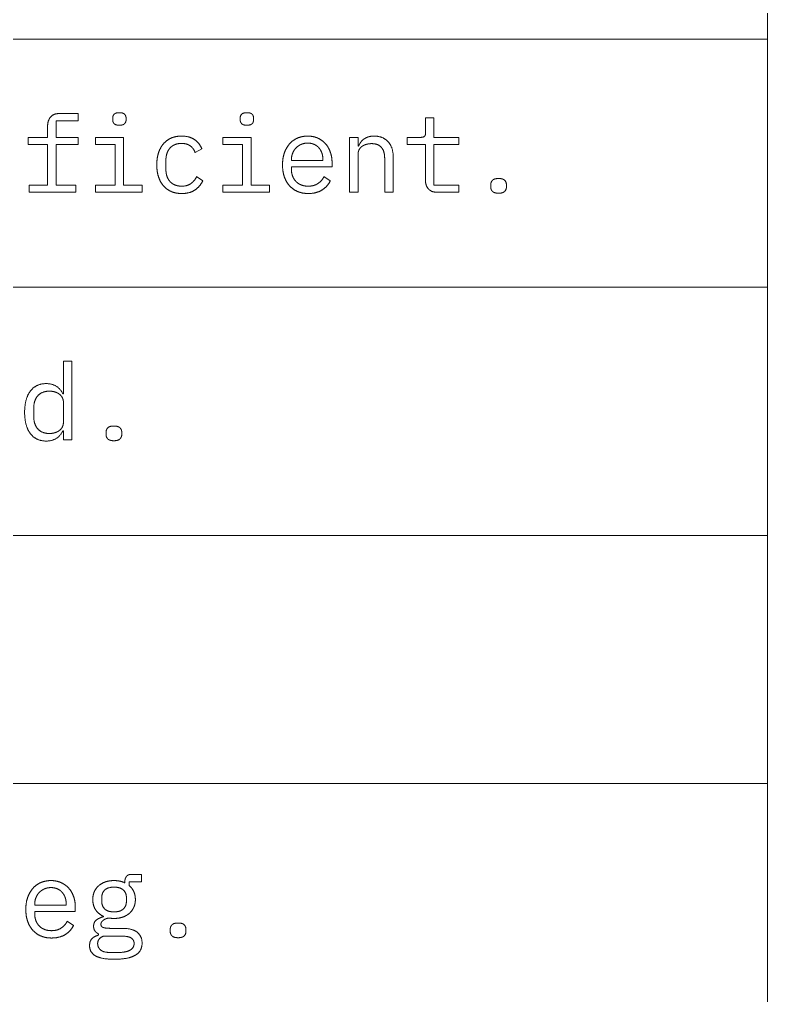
# Model space of a CAD drawing. Header units: millimetres. Extents: x 22 to 584, y 11 to 410.
# Drawn here: x 562.89 to 584, y 355.02 to 382.55 of the extents above; entities that cross this region are included whole.
import ezdxf

# ---------------------------------------------------------------- set-up
doc = ezdxf.new("R2010")
doc.units = ezdxf.units.MM
doc.layers.add('dims', color=7, linetype='Continuous', lineweight=5)

msp = doc.modelspace()

# ---------------------------------------------------------------- linework, layer by layer
at = {"layer": 'dims'}
for p, q in [((584, 305), (584, 410)), ((436.843, 382), (584, 382)), ((564.541, 379.898), (564.022, 379.898)), ((564.541, 379.694), (564.541, 379.898)), ((563.92, 379.694), (564.541, 379.694)), ((563.92, 379.226), (563.92, 379.694)), ((565.516, 379.769), (565.516, 379.721)), ((565.894, 379.721), (565.894, 379.769)), ((569.116, 379.769), (569.116, 379.721)), ((569.494, 379.721), (569.494, 379.769)), ((574.351, 379.772), (574.351, 379.367)), ((574.582, 379.772), (574.351, 379.772)), ((574.582, 379.226), (574.582, 379.772)), ((563.68, 379.544), (563.68, 379.226)), ((563.129, 379.226), (563.129, 379.022)), ((563.68, 379.226), (563.129, 379.226)), ((564.541, 379.226), (563.92, 379.226)), ((564.541, 379.022), (564.541, 379.226)), ((565.027, 379.226), (565.027, 379.022)), ((565.825, 379.226), (565.027, 379.226)), ((565.825, 377.882), (565.825, 379.226)), ((568.627, 379.226), (568.627, 379.022)), ((569.425, 379.226), (568.627, 379.226)), ((569.425, 377.882), (569.425, 379.226)), ((572.204, 379.226), (572.204, 377.678)), ((572.444, 379.226), (572.204, 379.226)), ((572.444, 378.974), (572.444, 379.226)), ((573.826, 379.226), (573.826, 379.022)), ((574.21, 379.226), (573.826, 379.226)), ((575.287, 379.226), (574.582, 379.226)), ((575.287, 379.022), (575.287, 379.226)), ((563.129, 379.022), (563.68, 379.022)), ((563.68, 379.022), (563.68, 377.882)), ((563.92, 379.022), (564.541, 379.022)), ((563.92, 377.882), (563.92, 379.022)), ((565.027, 379.022), (565.585, 379.022)), ((565.585, 379.022), (565.585, 377.882)), ((567.841, 378.803), (568.034, 378.905)), ((568.627, 379.022), (569.185, 379.022)), ((569.185, 379.022), (569.185, 377.882)), ((572.455, 378.974), (572.444, 378.974)), ((573.826, 379.022), (574.342, 379.022)), ((574.342, 379.022), (574.342, 378.032)), ((574.582, 379.022), (575.287, 379.022)), ((574.582, 377.882), (574.582, 379.022)), ((567.019, 378.32), (567.019, 378.584)), ((570.562, 378.572), (570.562, 378.593)), ((571.45, 378.572), (570.562, 378.572)), ((571.45, 378.605), (571.45, 378.572)), ((572.444, 377.678), (572.444, 378.752)), ((573.194, 378.629), (573.194, 377.678)), ((573.434, 377.678), (573.434, 378.671)), ((570.562, 378.392), (571.709, 378.392)), ((570.562, 378.32), (570.562, 378.392)), ((571.709, 378.392), (571.709, 378.506)), ((568.057, 378.002), (567.886, 378.119)), ((571.657, 377.999), (571.48, 378.119)), ((563.159, 377.882), (563.159, 377.678)), ((563.68, 377.882), (563.159, 377.882)), ((564.472, 377.882), (563.92, 377.882)), ((564.472, 377.678), (564.472, 377.882)), ((565.027, 377.882), (565.027, 377.678)), ((565.585, 377.882), (565.027, 377.882)), ((566.347, 377.882), (565.825, 377.882)), ((566.347, 377.678), (566.347, 377.882)), ((568.627, 377.882), (568.627, 377.678)), ((569.185, 377.882), (568.627, 377.882)), ((569.947, 377.882), (569.425, 377.882)), ((569.947, 377.678), (569.947, 377.882)), ((575.287, 377.882), (574.582, 377.882)), ((575.287, 377.678), (575.287, 377.882)), ((576.187, 377.885), (576.187, 377.831)), ((576.631, 377.831), (576.631, 377.885)), ((563.159, 377.678), (564.472, 377.678)), ((565.027, 377.678), (566.347, 377.678)), ((568.627, 377.678), (569.947, 377.678)), ((572.204, 377.678), (572.444, 377.678)), ((573.194, 377.678), (573.434, 377.678)), ((574.684, 377.678), (575.287, 377.678)), ((436.843, 375), (584, 375)), ((564.126, 372.916), (564.126, 371.992)), ((564.366, 372.916), (564.126, 372.916)), ((564.366, 370.696), (564.366, 372.916)), ((564.126, 371.992), (564.114, 371.992)), ((564.126, 371.749), (564.126, 371.191)), ((563.289, 371.338), (563.289, 371.602)), ((564.114, 370.948), (564.126, 370.948)), ((564.126, 370.948), (564.126, 370.696)), ((565.329, 370.903), (565.329, 370.849)), ((565.773, 370.849), (565.773, 370.903)), ((564.126, 370.696), (564.366, 370.696)), ((436.843, 368), (584, 368)), ((436.843, 361), (584, 361)), ((566.331, 358.436), (566.046, 358.436)), ((566.331, 358.226), (566.331, 358.436)), ((565.86, 358.226), (565.86, 358.199)), ((565.983, 358.226), (566.331, 358.226)), ((565.983, 358.121), (565.983, 358.226)), ((564.204, 357.605), (564.204, 357.572)), ((565.206, 357.686), (565.206, 357.773)), ((565.905, 357.773), (565.905, 357.686)), ((563.316, 357.572), (563.316, 357.593)), ((564.204, 357.572), (563.316, 357.572)), ((563.316, 357.392), (564.462, 357.392)), ((563.316, 357.32), (563.316, 357.392)), ((564.462, 357.392), (564.462, 357.506)), ((564.411, 356.999), (564.234, 357.119)), ((565.257, 357.254), (565.257, 357.242)), ((565.776, 356.915), (565.434, 356.915)), ((567.141, 356.885), (567.141, 356.831)), ((567.585, 356.831), (567.585, 356.885)), ((565.116, 356.759), (565.116, 356.723)), ((565.248, 356.693), (565.785, 356.693)), ((565.677, 356.234), (565.443, 356.234))]:
    msp.add_line(p, q, dxfattribs=at)
for points in [[(563.763, 379.799), (563.845, 379.898), (564.022, 379.898)], [(565.558, 379.879), (565.6, 379.922), (565.705, 379.922)], [(565.705, 379.922), (565.81, 379.922), (565.852, 379.879)], [(569.158, 379.879), (569.2, 379.922), (569.305, 379.922)], [(569.305, 379.922), (569.41, 379.922), (569.452, 379.879)], [(563.68, 379.544), (563.68, 379.7), (563.763, 379.799)], [(565.516, 379.769), (565.516, 379.835), (565.558, 379.879)], [(565.558, 379.611), (565.516, 379.655), (565.516, 379.721)], [(565.852, 379.879), (565.894, 379.835), (565.894, 379.769)], [(565.894, 379.721), (565.894, 379.655), (565.852, 379.611)], [(569.116, 379.769), (569.116, 379.835), (569.158, 379.879)], [(569.158, 379.611), (569.116, 379.655), (569.116, 379.721)], [(569.452, 379.879), (569.494, 379.835), (569.494, 379.769)], [(569.494, 379.721), (569.494, 379.655), (569.452, 379.611)], [(565.705, 379.568), (565.6, 379.568), (565.558, 379.611)], [(565.852, 379.611), (565.81, 379.568), (565.705, 379.568)], [(569.305, 379.568), (569.2, 379.568), (569.158, 379.611)], [(569.452, 379.611), (569.41, 379.568), (569.305, 379.568)], [(574.32, 379.257), (574.351, 379.289), (574.351, 379.367)], [(566.947, 379.041), (567.037, 379.148), (567.166, 379.205)], [(567.166, 379.205), (567.295, 379.262), (567.46, 379.262)], [(567.46, 379.262), (567.685, 379.262), (567.826, 379.163)], [(567.826, 379.163), (567.967, 379.064), (568.034, 378.905)], [(570.508, 379.041), (570.601, 379.148), (570.732, 379.205)], [(570.732, 379.205), (570.862, 379.262), (571.021, 379.262)], [(571.021, 379.262), (571.177, 379.262), (571.305, 379.205)], [(571.305, 379.205), (571.432, 379.148), (571.522, 379.048)], [(572.455, 378.974), (572.479, 379.031), (572.515, 379.083)], [(572.515, 379.083), (572.551, 379.136), (572.604, 379.175)], [(572.604, 379.175), (572.656, 379.214), (572.728, 379.238)], [(572.728, 379.238), (572.8, 379.262), (572.896, 379.262)], [(572.896, 379.262), (573.139, 379.262), (573.286, 379.108)], [(573.286, 379.108), (573.434, 378.953), (573.434, 378.671)], [(574.21, 379.226), (574.289, 379.226), (574.32, 379.257)], [(566.809, 378.785), (566.857, 378.935), (566.947, 379.041)], [(567.133, 378.923), (567.076, 378.86), (567.048, 378.773)], [(567.273, 379.02), (567.19, 378.986), (567.133, 378.923)], [(567.46, 379.055), (567.355, 379.055), (567.273, 379.02)], [(567.702, 378.989), (567.604, 379.055), (567.46, 379.055)], [(567.841, 378.803), (567.799, 378.923), (567.702, 378.989)], [(570.363, 378.785), (570.415, 378.935), (570.508, 379.041)], [(570.693, 378.929), (570.631, 378.866), (570.597, 378.78)], [(570.838, 379.028), (570.754, 378.992), (570.693, 378.929)], [(571.021, 379.064), (570.922, 379.064), (570.838, 379.028)], [(571.197, 379.031), (571.117, 379.064), (571.021, 379.064)], [(571.332, 378.936), (571.276, 378.998), (571.197, 379.031)], [(571.419, 378.791), (571.387, 378.875), (571.332, 378.936)], [(571.522, 379.048), (571.612, 378.947), (571.66, 378.809)], [(571.66, 378.809), (571.709, 378.671), (571.709, 378.506)], [(572.476, 378.884), (572.444, 378.827), (572.444, 378.752)], [(572.563, 378.977), (572.509, 378.941), (572.476, 378.884)], [(572.686, 379.031), (572.617, 379.013), (572.563, 378.977)], [(572.827, 379.049), (572.755, 379.049), (572.686, 379.031)], [(573.1, 378.945), (573.007, 379.049), (572.827, 379.049)], [(573.194, 378.629), (573.194, 378.842), (573.1, 378.945)], [(566.761, 378.452), (566.761, 378.635), (566.809, 378.785)], [(567.048, 378.773), (567.019, 378.686), (567.019, 378.584)], [(570.31, 378.449), (570.31, 378.635), (570.363, 378.785)], [(570.597, 378.78), (570.562, 378.695), (570.562, 378.593)], [(571.45, 378.605), (571.45, 378.707), (571.419, 378.791)], [(566.808, 378.119), (566.761, 378.269), (566.761, 378.452)], [(567.019, 378.32), (567.019, 378.218), (567.048, 378.131)], [(570.361, 378.117), (570.31, 378.266), (570.31, 378.449)], [(570.562, 378.32), (570.562, 378.218), (570.595, 378.131)], [(566.944, 377.864), (566.854, 377.969), (566.808, 378.119)], [(567.048, 378.131), (567.076, 378.044), (567.133, 377.981)], [(567.133, 377.981), (567.19, 377.918), (567.274, 377.883)], [(567.724, 377.921), (567.826, 377.993), (567.886, 378.119)], [(568.057, 378.002), (567.989, 377.846), (567.843, 377.744)], [(570.507, 377.862), (570.412, 377.969), (570.361, 378.117)], [(570.595, 378.131), (570.629, 378.044), (570.69, 377.981)], [(570.69, 377.981), (570.751, 377.918), (570.84, 377.883)], [(571.306, 377.921), (571.42, 377.993), (571.48, 378.119)], [(571.657, 377.999), (571.589, 377.843), (571.428, 377.743)], [(574.425, 377.777), (574.342, 377.876), (574.342, 378.032)], [(576.187, 377.885), (576.187, 377.963), (576.237, 378.014)], [(576.237, 378.014), (576.286, 378.065), (576.409, 378.065)], [(576.409, 378.065), (576.532, 378.065), (576.582, 378.014)], [(576.582, 378.014), (576.631, 377.963), (576.631, 377.885)], [(567.165, 377.7), (567.034, 377.759), (566.944, 377.864)], [(567.464, 377.642), (567.295, 377.642), (567.165, 377.7)], [(567.274, 377.883), (567.359, 377.849), (567.466, 377.849)], [(567.843, 377.744), (567.697, 377.642), (567.464, 377.642)], [(567.466, 377.849), (567.622, 377.849), (567.724, 377.921)], [(570.735, 377.699), (570.601, 377.756), (570.507, 377.862)], [(571.036, 377.642), (570.869, 377.642), (570.735, 377.699)], [(570.84, 377.883), (570.929, 377.849), (571.036, 377.849)], [(571.036, 377.849), (571.192, 377.849), (571.306, 377.921)], [(571.428, 377.743), (571.267, 377.642), (571.036, 377.642)], [(574.684, 377.678), (574.507, 377.678), (574.425, 377.777)], [(576.237, 377.702), (576.187, 377.753), (576.187, 377.831)], [(576.409, 377.651), (576.286, 377.651), (576.237, 377.702)], [(576.582, 377.702), (576.532, 377.651), (576.409, 377.651)], [(576.631, 377.831), (576.631, 377.753), (576.582, 377.702)], [(563.191, 372.067), (563.352, 372.28), (563.637, 372.28)], [(563.637, 372.28), (563.964, 372.28), (564.114, 371.992)], [(563.031, 371.47), (563.031, 371.854), (563.191, 372.067)], [(563.404, 371.939), (563.289, 371.812), (563.289, 371.602)], [(563.73, 372.067), (563.52, 372.067), (563.404, 371.939)], [(563.883, 372.046), (563.811, 372.067), (563.73, 372.067)], [(564.009, 371.984), (563.955, 372.025), (563.883, 372.046)], [(564.094, 371.885), (564.063, 371.944), (564.009, 371.984)], [(564.126, 371.749), (564.126, 371.827), (564.094, 371.885)], [(563.191, 370.873), (563.031, 371.086), (563.031, 371.47)], [(563.289, 371.338), (563.289, 371.128), (563.404, 371)], [(564.094, 371.054), (564.126, 371.113), (564.126, 371.191)], [(563.637, 370.66), (563.352, 370.66), (563.191, 370.873)], [(563.404, 371), (563.52, 370.873), (563.73, 370.873)], [(564.114, 370.948), (563.964, 370.66), (563.637, 370.66)], [(563.73, 370.873), (563.811, 370.873), (563.883, 370.894)], [(563.883, 370.894), (563.955, 370.915), (564.009, 370.955)], [(564.009, 370.955), (564.063, 370.996), (564.094, 371.054)], [(565.329, 370.903), (565.329, 370.981), (565.378, 371.032)], [(565.378, 370.72), (565.329, 370.771), (565.329, 370.849)], [(565.378, 371.032), (565.428, 371.083), (565.551, 371.083)], [(565.551, 371.083), (565.674, 371.083), (565.723, 371.032)], [(565.723, 371.032), (565.773, 370.981), (565.773, 370.903)], [(565.773, 370.849), (565.773, 370.771), (565.723, 370.72)], [(565.551, 370.669), (565.428, 370.669), (565.378, 370.72)], [(565.723, 370.72), (565.674, 370.669), (565.551, 370.669)], [(565.902, 358.376), (565.944, 358.436), (566.046, 358.436)], [(563.262, 358.041), (563.355, 358.148), (563.485, 358.205)], [(563.485, 358.205), (563.616, 358.262), (563.775, 358.262)], [(563.775, 358.262), (563.931, 358.262), (564.058, 358.205)], [(564.058, 358.205), (564.186, 358.148), (564.276, 358.048)], [(565.117, 358.113), (565.197, 358.184), (565.308, 358.223)], [(565.308, 358.223), (565.419, 358.262), (565.554, 358.262)], [(565.554, 358.262), (565.728, 358.262), (565.86, 358.199)], [(565.86, 358.226), (565.86, 358.316), (565.902, 358.376)], [(563.116, 357.785), (563.169, 357.935), (563.262, 358.041)], [(563.446, 357.929), (563.385, 357.866), (563.35, 357.78)], [(563.592, 358.028), (563.508, 357.992), (563.446, 357.929)], [(563.775, 358.064), (563.676, 358.064), (563.592, 358.028)], [(563.95, 358.031), (563.871, 358.064), (563.775, 358.064)], [(564.085, 357.936), (564.03, 357.998), (563.95, 358.031)], [(564.172, 357.791), (564.141, 357.875), (564.085, 357.936)], [(564.276, 358.048), (564.366, 357.947), (564.414, 357.809)], [(564.954, 357.728), (564.954, 357.845), (564.996, 357.944)], [(564.996, 357.944), (565.038, 358.043), (565.117, 358.113)], [(565.29, 357.993), (565.206, 357.911), (565.206, 357.773)], [(565.554, 358.076), (565.374, 358.076), (565.29, 357.993)], [(565.819, 357.993), (565.734, 358.076), (565.554, 358.076)], [(565.905, 357.773), (565.905, 357.911), (565.819, 357.993)], [(565.983, 358.121), (566.067, 358.049), (566.112, 357.95)], [(566.112, 357.95), (566.157, 357.851), (566.157, 357.728)], [(563.064, 357.449), (563.064, 357.635), (563.116, 357.785)], [(563.35, 357.78), (563.316, 357.695), (563.316, 357.593)], [(564.204, 357.605), (564.204, 357.707), (564.172, 357.791)], [(564.414, 357.809), (564.462, 357.671), (564.462, 357.506)], [(565.033, 357.44), (564.954, 357.563), (564.954, 357.728)], [(565.206, 357.686), (565.206, 357.548), (565.29, 357.464)], [(565.819, 357.464), (565.905, 357.548), (565.905, 357.686)], [(566.157, 357.728), (566.157, 357.611), (566.114, 357.512)], [(563.115, 357.117), (563.064, 357.266), (563.064, 357.449)], [(565.257, 357.254), (565.113, 357.317), (565.033, 357.44)], [(565.29, 357.464), (565.374, 357.38), (565.554, 357.38)], [(565.554, 357.38), (565.734, 357.38), (565.819, 357.464)], [(565.992, 357.343), (565.914, 357.272), (565.801, 357.233)], [(566.114, 357.512), (566.07, 357.413), (565.992, 357.343)], [(563.26, 356.862), (563.166, 356.969), (563.115, 357.117)], [(563.316, 357.32), (563.316, 357.218), (563.349, 357.131)], [(563.349, 357.131), (563.382, 357.044), (563.444, 356.981)], [(564.06, 356.921), (564.174, 356.993), (564.234, 357.119)], [(564.978, 356.972), (564.978, 357.092), (565.057, 357.152)], [(565.057, 357.152), (565.137, 357.212), (565.257, 357.242)], [(565.206, 357.098), (565.185, 357.068), (565.185, 357.029)], [(565.26, 357.15), (565.227, 357.128), (565.206, 357.098)], [(565.332, 357.186), (565.293, 357.173), (565.26, 357.15)], [(565.407, 357.206), (565.371, 357.2), (565.332, 357.186)], [(565.479, 357.197), (565.443, 357.2), (565.407, 357.206)], [(565.554, 357.194), (565.515, 357.194), (565.479, 357.197)], [(565.801, 357.233), (565.689, 357.194), (565.554, 357.194)], [(567.19, 357.014), (567.24, 357.065), (567.363, 357.065)], [(567.363, 357.065), (567.486, 357.065), (567.535, 357.014)], [(563.489, 356.699), (563.355, 356.756), (563.26, 356.862)], [(563.444, 356.981), (563.505, 356.918), (563.594, 356.883)], [(563.594, 356.883), (563.682, 356.849), (563.79, 356.849)], [(563.79, 356.849), (563.946, 356.849), (564.06, 356.921)], [(564.411, 356.999), (564.342, 356.843), (564.181, 356.743)], [(565.014, 356.843), (564.978, 356.894), (564.978, 356.972)], [(565.116, 356.759), (565.05, 356.792), (565.014, 356.843)], [(565.185, 357.029), (565.185, 356.96), (565.254, 356.938)], [(565.254, 356.938), (565.323, 356.915), (565.434, 356.915)], [(565.776, 356.915), (566.076, 356.915), (566.211, 356.803)], [(566.211, 356.803), (566.346, 356.69), (566.346, 356.501)], [(567.141, 356.885), (567.141, 356.963), (567.19, 357.014)], [(567.19, 356.702), (567.141, 356.753), (567.141, 356.831)], [(567.535, 357.014), (567.585, 356.963), (567.585, 356.885)], [(567.585, 356.831), (567.585, 356.753), (567.535, 356.702)], [(563.79, 356.642), (563.622, 356.642), (563.489, 356.699)], [(564.181, 356.743), (564.021, 356.642), (563.79, 356.642)], [(564.864, 356.426), (564.864, 356.552), (564.93, 356.621)], [(564.93, 356.621), (564.996, 356.69), (565.116, 356.723)], [(565.248, 356.693), (565.092, 356.63), (565.092, 356.483)], [(566.046, 356.638), (565.971, 356.693), (565.785, 356.693)], [(566.121, 356.489), (566.121, 356.582), (566.046, 356.638)], [(566.346, 356.501), (566.346, 356.267), (566.151, 356.155)], [(567.363, 356.651), (567.24, 356.651), (567.19, 356.702)], [(567.535, 356.702), (567.486, 356.651), (567.363, 356.651)], [(565.027, 356.141), (564.864, 356.24), (564.864, 356.426)], [(565.092, 356.483), (565.092, 356.381), (565.173, 356.307)], [(565.173, 356.307), (565.254, 356.234), (565.443, 356.234)], [(565.677, 356.234), (565.887, 356.234), (566.004, 356.298)], [(566.004, 356.298), (566.121, 356.363), (566.121, 356.489)], [(565.566, 356.042), (565.191, 356.042), (565.027, 356.141)], [(566.151, 356.155), (565.956, 356.042), (565.566, 356.042)]]:
    msp.add_open_spline(points, degree=2, dxfattribs=at)

doc.saveas('drawing.dxf')
